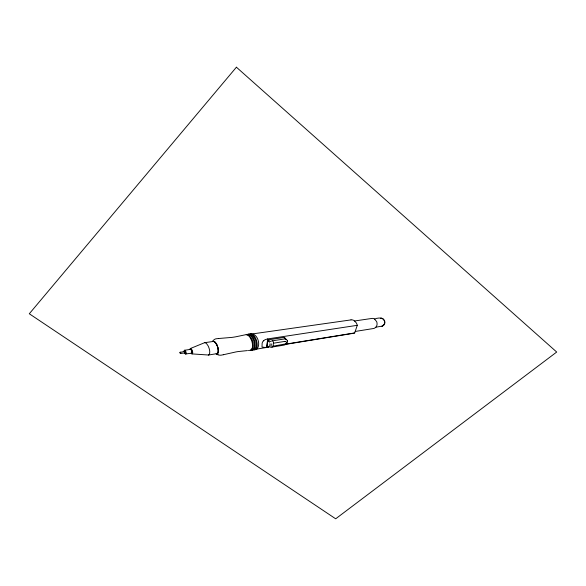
<?xml version="1.0" encoding="UTF-8"?>
<svg xmlns="http://www.w3.org/2000/svg" width="586" height="586" viewBox="0 0 586 586"><rect width="100%" height="100%" fill="white"/><g stroke="black" fill="none" stroke-linecap="round" stroke-linejoin="round"><path stroke-width="0.88" d="M214.989 341.953A8.526 6.981 10.8 0 1 215.926 343.132C217.75 345.93 219.538 351.204 217.435 353.578M184.356 351.475L184.583 351.065L185.059 351.629A5.186 4.183 12.9 0 1 185.366 352.494L184.971 353.16M268.989 347.388L267.048 345.601L267.809 340.334A1.362 1.128 5 0 1 268.117 340.085L270.307 341.506L270.93 341.25A6.585 5.457 4.4 0 1 272.629 340.803M268.469 346.941L266.593 347.242L267.685 338.92L357.27 325.318L357.174 324.952A11.119 9.339 -3.5 0 0 356.054 322.578L354.098 320.63A4.153 3.501 -4.2 0 0 350.992 319.846M269.633 346.7L270.029 343.704M270.944 346.905L271.347 343.909M270.725 347.586L271.355 347.315A4.512 3.721 4.4 0 1 272.468 347.015L272.959 346.568A1.97 1.633 4.7 0 0 273.061 346.187L273.464 342.4A5.106 4.241 5 0 0 273.252 341.697L272.629 340.796L283.939 339.038A3.157 2.63 3.3 0 1 285.485 339.082L286.415 339.536A3.296 2.747 3.4 0 1 287.323 340.818M189.981 349.403L190.003 349.285A2 1.626 12.1 0 1 190.128 348.736M190.003 349.285L190.699 348.97L191.585 350.267A10.98 8.871 12.8 0 1 192.01 351.417L192.142 353.277L191.234 353.248M285.704 344.356L353.512 333.302A3.501 2.937 -4.1 0 0 354.706 332.899L357.27 325.318M252.192 348.223L250.486 350.245A1.59 1.311 6.8 0 1 250.105 350.325L248.42 350.494M355.189 331.456L374.066 328.424L375.751 327.406L376.835 325.508A7.2 6.043 -6.2 0 0 377.062 324.366L377.032 323.164A9.193 7.721 -5.9 0 0 376.63 321.589L374.505 318.982A3.391 2.849 -6.5 0 0 372.044 318.418L354.581 320.974M212.388 341.477L213.839 339.902A5.186 4.263 10.1 0 1 216.329 338.737L216.468 338.759A13.8 11.295 9.6 0 1 216.754 338.715L218.373 338.54M263.451 340.862L265.202 339.616L267.685 338.92M217.626 353.732L217.574 353.776A1.143 0.93 9.8 0 1 216.315 353.959L216.102 353.863M184.385 350.333L190.545 349.315L191.402 350.252A6.805 5.501 12.5 0 1 191.974 352.047L191.776 353.138L185.535 353.988M212.623 341.25L214.652 341.653M375.992 327.149L382.402 326.087L384.445 323.824A5.699 4.783 -7.2 0 0 384.658 322.593L384.628 321.948A7.142 5.992 -7 0 0 384.182 320.396L382.599 318.608M250.508 350.252A1.787 1.472 6.7 0 0 251.438 350.098C253.936 348.516 253.445 344.876 252.947 342.385A23.953 19.726 8.9 0 0 252.134 339.858L249.658 335.859L248.098 334.752L246.647 334.525L247.761 334.313A1.795 1.494 7.3 0 1 248.156 334.276L251.167 335.998L253.32 339.69A24.663 20.305 8.8 0 1 253.98 341.601L254.485 344.114A15.075 12.445 7.9 0 1 254.243 347.681L253.496 349.241L252.42 350.025A1.692 1.392 6.6 0 1 252.046 350.113M382.68 325.977C384.562 325.193 385.302 322.813 384.658 320.974C383.632 317.011 377.347 317.744 374.63 319.055M190.472 348.472L204.587 342.707A0.798 0.659 11.2 0 1 204.961 342.634L213.582 341.418L215.091 342.392L216.461 344.341A19.843 16.144 11.5 0 1 218.139 349.842M382.585 326.021L382.497 326.05A2.805 2.351 -7.4 0 1 381.889 326.204M252.441 350.025A1.817 1.502 6.5 0 0 252.815 350.01L253.972 349.857A1.824 1.509 6.4 0 0 254.346 349.769L255.54 348.824L256.294 346.927A16.584 13.698 7.9 0 0 256.448 343.792L255.935 341.279A24.422 20.122 8.6 0 0 255.269 339.36L253.101 335.661L250.083 333.939A1.846 1.538 7.1 0 0 249.687 333.969L248.537 334.174A1.861 1.553 7.2 0 0 248.156 334.276M223.325 354.742L236.012 351.915A53.267 42.28 5.9 0 1 238.275 351.549L247.446 350.582M223.207 354.764L221.64 355.072A13.617 11.193 10 0 1 221.354 355.123L221.23 355.138A5.442 4.454 9.6 0 1 217.999 354.786M185.96 354.039L186.216 353.028A6.219 5.018 12.9 0 0 186.114 352.45A7.992 6.446 13 0 0 185.616 351.124L185.198 350.479A0.982 0.798 12.7 0 0 184.876 350.216L184.707 350.194M272.468 347.007L283.646 345.176A4.629 3.853 3.6 0 0 284.979 344.766L285.397 344.546A5.113 4.256 3.6 0 0 287.455 342.012A3.75 3.12 3.4 0 0 287.345 340.854M190.523 348.458L191.644 349.373A9.164 7.406 12.7 0 1 192.713 352.992L192.215 353.922L208.367 355.013A1.289 1.047 10.5 0 0 208.719 354.999L217.23 353.578L218.043 352.267L218.16 349.842M284.95 341.374L273.486 343.198M273.061 346.187L285.323 343.96A3.78 3.142 3.5 0 0 285.946 343.447L286.422 342.722A1.238 1.033 3.3 0 0 286.466 342.297A1.289 1.077 3.3 0 0 284.957 341.396M286.078 344.07L354.706 332.907M256.998 349.036L268.688 347.132M254.346 349.769A1.875 1.546 6.4 0 0 254.742 349.754L255.884 349.578A2.278 1.875 6.3 0 0 256.58 349.359C261.334 345.139 257.474 332.819 250.464 333.844A1.853 1.546 7 0 0 250.083 333.939M266.769 346.238L267.509 346.121M266.549 347.249L265.868 347.351M267.56 339.953L282.628 337.646A3.157 2.63 3.5 0 1 284.166 337.697L285.096 338.151A2.293 1.912 3.5 0 1 285.704 338.979M185.418 352.897L180.744 353.424A2.674 2.161 13.1 0 0 180.393 352.347L180.268 352.164M184.927 351.388L179.946 352.376A1.926 1.56 12.8 0 0 180.276 353.409M248.537 334.174C251.431 334.057 253.093 337.243 254.09 339.514A23.462 19.331 8.6 0 1 254.91 342.048C255.437 344.597 255.935 349.007 252.822 350.01M254.742 349.747C257.855 348.729 257.386 344.282 256.844 341.719A23.294 19.206 8.5 0 0 256.031 339.191C255.027 336.906 253.35 333.756 250.464 333.844M265.78 347.366L265.253 347.439M350.999 319.897L252.947 333.844M213.641 341.36L215.282 342.356L216.923 344.971M265.165 347.447L262.008 347.051L262.14 343.228A8.475 7.025 4.8 0 1 263.414 340.832M218.534 338.518L231.88 337.397A66.46 57.274 12.9 0 0 236.444 336.664L245.842 334.687A1.736 1.443 7.5 0 1 246.23 334.65L248.523 335.69M218.029 354.742L217.838 354.662A15.412 12.694 9.5 0 1 217.501 354.515L216.388 354.003M180.063 352.303L180.261 352.523A2.19 1.765 13 0 1 180.495 353.351L180.569 353.614M284.21 337.778L286.415 339.536M267.648 340.686L269.487 342.231M267.048 345.469L268.857 347.029M250.405 338.049L251.504 340.341A23.235 19.133 8.9 0 1 252.31 343.22L252.485 344.392A17.236 14.21 8.3 0 1 252.507 344.693L252.544 345.967A12.167 10.035 7.8 0 1 252.207 348.231M184.678 353.014L184.758 353.16A3.238 2.622 12.3 0 0 184.993 353.519L185.528 353.57L185.506 352.464A7.354 5.933 13 0 0 185.183 351.563L184.509 350.677L184.165 351.358A2.344 1.897 12.5 0 1 184.238 350.443M216.966 344.993L217.216 345.564M217.487 346.267L218.021 348.047M218.117 348.45L218.27 349.322M218.292 349.476L218.402 350.948M380.578 318.161A2.805 2.351 -7.4 0 1 382.585 318.63M191.747 353.783A1.875 1.524 11.9 0 1 191.292 353.38M192.127 353.915A0.967 0.784 11.9 0 1 191.864 353.834M208.367 355.013A0.791 0.645 10.5 0 0 208.748 354.97L209.627 353.79L209.737 351.307A20.876 16.921 12.3 0 0 208.023 345.733L206.462 343.469L204.961 342.634A1.34 1.099 11.2 0 0 204.653 342.685M185.381 353.959A2.3 1.861 12.4 0 1 184.766 353.16M252.017 350.113A1.868 1.538 6.6 0 1 251.438 350.091M246.23 334.65A1.817 1.509 7.4 0 1 246.603 334.533M248.596 335.727A10.98 9.083 7.9 0 1 250.376 338.056M218.248 350.955A6.607 5.391 10.3 0 1 217.765 353.79M284.715 337.91A2.388 1.992 3.6 0 1 285.016 338.43M236.407 67.2L29.3 313.766L335.675 518.8L556.7 352.04L236.407 67.2"/></g></svg>
